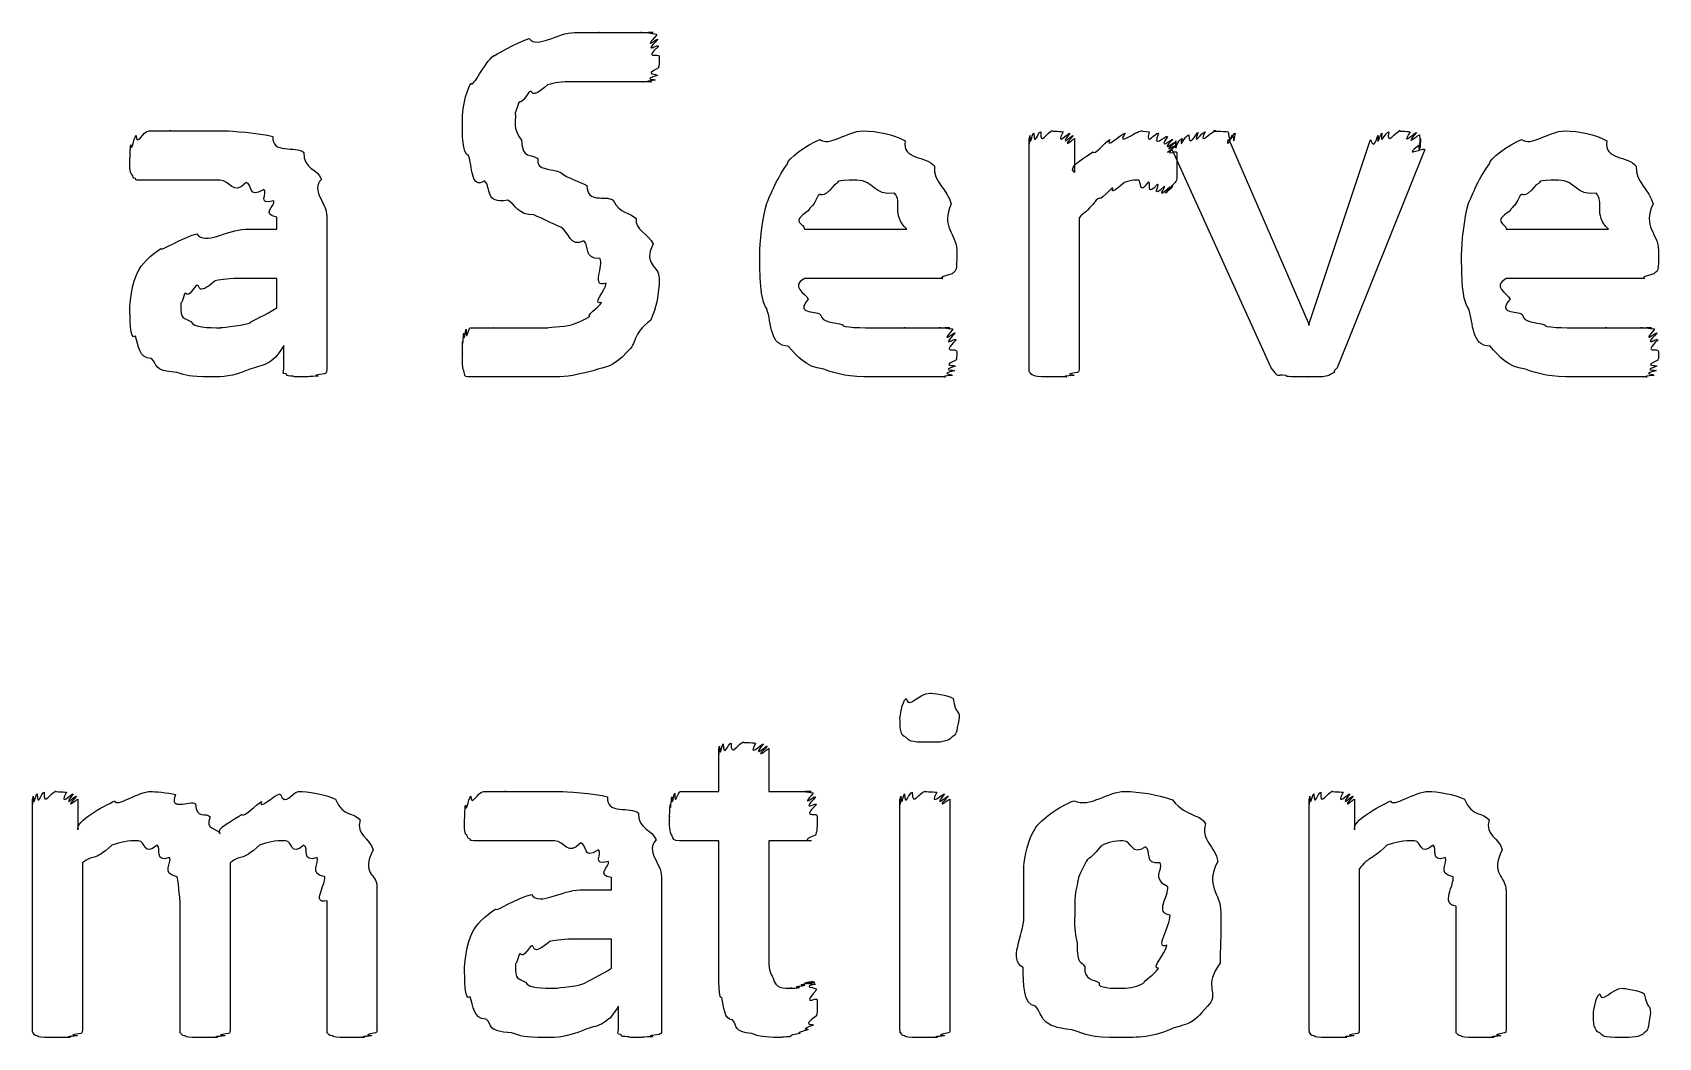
# Model space of a CAD drawing. Header units: millimetres. Extents: x 0 to 216, y 0 to 279.
# Drawn here: x 33.16 to 44.81, y 81.33 to 88.54 of the extents above; entities that cross this region are included whole.
import ezdxf

# ---------------------------------------------------------------- set-up
doc = ezdxf.new("R2010")
doc.units = ezdxf.units.MM
doc.layers.get('0').update_dxf_attribs({"linetype": 'CONTINUOUS'})

msp = doc.modelspace()

# ---------------------------------------------------------------- linework, layer by layer
at = {"color": 0}
for p, q in [((40.3006, 86.1247), (40.3006, 87.7782)), ((40.6259, 87.7782), (40.6259, 87.5358)), ((43.1052, 87.7782), (43.1052, 87.7782)), ((42.0356, 86.1356), (41.3247, 87.7013)), ((41.7326, 87.7729), (42.3002, 86.4609)), ((42.3115, 86.4609), (42.7468, 87.7729)), ((43.138, 87.7013), (42.5097, 86.1356)), ((41.359, 87.5965), (41.359, 87.5965)), ((34.9071, 87.128), (34.9071, 87.2162)), ((35.2654, 87.2215), (35.2654, 86.1247)), ((40.659, 87.2105), (40.659, 86.1247)), ((34.6811, 87.128), (34.9071, 87.128)), ((38.6898, 87.128), (39.4229, 87.128)), ((43.7212, 87.128), (44.4542, 87.128)), ((39.7813, 86.9791), (39.7813, 86.9184)), ((44.8123, 86.9791), (44.8123, 86.9184)), ((34.9071, 86.7752), (34.67, 86.7752)), ((34.9071, 86.5657), (34.9071, 86.7752)), ((37.6481, 86.7752), (37.6481, 86.7752)), ((39.6766, 86.7752), (38.6898, 86.7752)), ((44.7075, 86.7752), (43.7212, 86.7752)), ((42.3002, 86.4609), (42.3058, 86.4387)), ((42.3058, 86.4387), (42.3115, 86.4609)), ((34.9567, 86.1247), (34.9567, 86.2954)), ((39.799, 83.6263), (39.799, 83.6263)), ((38.0753, 83.0972), (38.0753, 83.4058)), ((38.4334, 83.4058), (38.4334, 83.0972)), ((33.1556, 81.3883), (33.1556, 83.0421)), ((33.4808, 83.0421), (33.4808, 82.8216)), ((37.7994, 83.0972), (38.0753, 83.0972)), ((38.4334, 83.0972), (38.7368, 83.0972)), ((39.3746, 81.3883), (39.3746, 83.0421)), ((39.733, 83.0421), (39.733, 81.3883)), ((42.3086, 81.3883), (42.3086, 83.0421)), ((42.6339, 83.0421), (42.6339, 82.8216)), ((38.0753, 82.7444), (37.7941, 82.7444)), ((38.0753, 81.8515), (38.0753, 82.7444)), ((38.7368, 82.7444), (38.4334, 82.7444)), ((38.4334, 82.7444), (38.4334, 81.9725)), ((33.5139, 82.5846), (33.5139, 81.3883)), ((34.5722, 82.5846), (34.5722, 81.3883)), ((42.6667, 82.5405), (42.6667, 81.3883)), ((35.6249, 82.4191), (35.6249, 81.3883)), ((37.3063, 82.3916), (37.3063, 82.4798)), ((37.6647, 82.4851), (37.6647, 81.3883)), ((34.2139, 81.3883), (34.2139, 82.3143)), ((35.2668, 81.3883), (35.2668, 82.3143)), ((37.0801, 82.3916), (37.3063, 82.3916)), ((43.7198, 82.3807), (43.7198, 81.3883)), ((41.311, 82.2096), (41.311, 82.2096)), ((41.6747, 82.2318), (41.6747, 82.2318)), ((43.3613, 81.3883), (43.3613, 82.2759)), ((37.3063, 82.0388), (37.0692, 82.0388)), ((37.3063, 81.8293), (37.3063, 82.0388)), ((38.7809, 81.6031), (38.7809, 81.6031)), ((37.356, 81.3883), (37.356, 81.559)), ((44.7544, 81.5097), (44.7544, 81.5097))]:
    msp.add_line(p, q, dxfattribs=at)
for points in [[(36.4628, 88.3737), (36.4603, 88.3652), (36.6201, 88.4686), (36.7164, 88.495)], [(36.7164, 88.495), (36.7728, 88.4206), (36.9231, 88.5391), (37.0417, 88.5391)], [(37.0417, 88.5391), (37.0664, 88.5391), (37.1588, 88.5391), (37.2181, 88.5391)], [(37.2181, 88.5391), (37.1849, 88.5391), (37.3309, 88.5391), (37.3835, 88.5391)], [(37.3835, 88.5391), (37.4054, 88.5391), (37.4798, 88.5391), (37.5211, 88.5391)], [(37.5211, 88.5391), (37.4897, 88.5391), (37.5931, 88.5391), (37.604, 88.5391)], [(37.604, 88.5391), (37.5158, 88.5391), (37.6273, 88.5335), (37.6315, 88.5225)], [(37.6315, 88.5225), (37.5225, 88.4026), (37.6372, 88.5031), (37.6372, 88.4894)], [(37.6372, 88.4894), (37.5267, 88.3765), (37.6424, 88.4618), (37.6424, 88.4396)], [(36.2977, 88.175), (36.3167, 88.1422), (36.3926, 88.3211), (36.4628, 88.3737)], [(37.6424, 88.4396), (37.5296, 88.3363), (37.6481, 88.3969), (37.6481, 88.368)], [(37.6481, 88.368), (37.6481, 88.277), (37.6453, 88.3102), (37.6424, 88.2855)], [(37.6424, 88.2855), (37.5267, 88.2304), (37.6396, 88.2442), (37.6372, 88.2304)], [(36.237, 87.9105), (36.237, 87.9835), (36.256, 88.0981), (36.2977, 88.175)], [(36.8487, 88.1641), (36.7111, 88.0428), (36.7524, 88.1366), (36.7164, 88.1144)], [(37.0417, 88.1863), (36.9341, 88.1863), (36.9037, 88.1779), (36.8487, 88.1641)], [(37.2512, 88.1863), (37.0858, 88.1863), (37.1189, 88.1863), (37.0417, 88.1863)], [(37.411, 88.1863), (37.3285, 88.1863), (37.3133, 88.1863), (37.2512, 88.1863)], [(37.5211, 88.1863), (37.4167, 88.1863), (37.4551, 88.1863), (37.411, 88.1863)], [(37.5931, 88.1863), (37.4784, 88.1863), (37.5543, 88.1863), (37.5211, 88.1863)], [(37.6206, 88.1973), (37.5049, 88.1863), (37.604, 88.1863), (37.5931, 88.1863)], [(37.6372, 88.2304), (37.5186, 88.2001), (37.6273, 88.204), (37.6206, 88.1973)], [(36.6391, 88.0318), (36.6077, 87.9355), (36.6173, 87.9711), (36.6173, 87.938)], [(36.7164, 88.1144), (36.6406, 87.9987), (36.6571, 88.065), (36.6391, 88.0318)], [(36.2811, 87.6572), (36.237, 87.6681), (36.237, 87.8113), (36.237, 87.9105)], [(36.6173, 87.938), (36.6077, 87.836), (36.631, 87.8141), (36.6614, 87.7672)], [(33.8598, 87.7341), (33.8653, 87.6709), (33.8791, 87.7782), (33.8983, 87.8004)], [(33.8983, 87.8004), (33.9011, 87.715), (33.948, 87.8336), (33.9921, 87.8336)], [(33.9921, 87.8336), (33.9893, 87.8336), (34.0872, 87.8336), (34.1464, 87.8336)], [(34.1464, 87.8336), (34.1078, 87.8336), (34.2677, 87.8336), (34.3338, 87.8336)], [(34.3338, 87.8336), (34.3614, 87.8336), (34.473, 87.8336), (34.5433, 87.8336)], [(34.5433, 87.8336), (34.5626, 87.8336), (34.7872, 87.8198), (34.8795, 87.7947)], [(34.8795, 87.7947), (34.8644, 87.6639), (35.0449, 87.7302), (35.1, 87.679)], [(38.7999, 87.7729), (38.8662, 87.715), (38.9943, 87.8336), (39.1086, 87.8336)], [(39.1086, 87.8336), (39.2148, 87.8336), (39.3266, 87.8085), (39.412, 87.7616)], [(40.3006, 87.7782), (40.3006, 87.6861), (40.302, 87.7919), (40.3063, 87.8004)], [(40.3063, 87.8004), (40.3077, 87.7013), (40.3186, 87.8127), (40.3338, 87.817)], [(40.3338, 87.817), (40.3366, 87.7122), (40.3641, 87.8279), (40.3835, 87.8279)], [(40.3835, 87.8279), (40.3779, 87.715), (40.4329, 87.8336), (40.4661, 87.8336)], [(40.4661, 87.8336), (40.44, 87.8336), (40.5211, 87.8307), (40.5433, 87.8279)], [(40.5433, 87.8279), (40.4841, 87.7122), (40.5818, 87.8237), (40.5927, 87.817)], [(40.5927, 87.817), (40.5059, 87.7013), (40.6107, 87.8071), (40.615, 87.8004)], [(40.615, 87.8004), (40.5172, 87.6861), (40.6259, 87.7852), (40.6259, 87.7782)], [(40.8795, 87.7729), (40.8411, 87.697), (40.9526, 87.8085), (40.9896, 87.817)], [(40.9896, 87.817), (40.918, 87.715), (41.0683, 87.8336), (41.1057, 87.8336)], [(41.1057, 87.8336), (41.0863, 87.8336), (41.1385, 87.8307), (41.1607, 87.8279)], [(41.1607, 87.8279), (41.1304, 87.7122), (41.2048, 87.8237), (41.2267, 87.817)], [(41.2267, 87.817), (41.1787, 87.697), (41.2736, 87.8018), (41.293, 87.7947)], [(41.293, 87.7947), (41.2157, 87.6819), (41.3233, 87.7796), (41.3314, 87.7729)], [(41.3523, 87.7616), (41.3466, 87.6748), (41.366, 87.7743), (41.3964, 87.7782)], [(41.3964, 87.7782), (41.3755, 87.69), (41.4129, 87.7976), (41.4457, 87.8057)], [(41.4457, 87.8057), (41.4419, 87.7037), (41.5011, 87.8184), (41.5121, 87.8223)], [(41.5121, 87.8223), (41.468, 87.7122), (41.5424, 87.8279), (41.5618, 87.8279)], [(41.5618, 87.8279), (41.5078, 87.715), (41.6084, 87.8336), (41.6387, 87.8336)], [(41.6387, 87.8336), (41.5742, 87.8336), (41.705, 87.8307), (41.7269, 87.8279)], [(41.7544, 87.8004), (41.7103, 87.6861), (41.7241, 87.7838), (41.7326, 87.7729)], [(41.7269, 87.8279), (41.7354, 87.7122), (41.7657, 87.8237), (41.7766, 87.817)], [(41.7766, 87.817), (41.7572, 87.7013), (41.7795, 87.8071), (41.7544, 87.8004)], [(42.7468, 87.7729), (42.7757, 87.6861), (42.7937, 87.7919), (42.8018, 87.8004)], [(42.8018, 87.8004), (42.7909, 87.7013), (42.8184, 87.8127), (42.8293, 87.817)], [(42.8293, 87.817), (42.8128, 87.7122), (42.8569, 87.8279), (42.8791, 87.8279)], [(42.8791, 87.8279), (42.8569, 87.715), (42.9288, 87.8336), (42.9616, 87.8336)], [(42.9616, 87.8336), (42.9189, 87.8336), (43.0142, 87.8307), (43.0332, 87.8279)], [(43.0332, 87.8279), (42.9563, 87.7122), (43.0664, 87.8251), (43.0773, 87.8223)], [(43.0773, 87.8223), (42.9782, 87.7037), (43.0953, 87.8127), (43.0996, 87.8057)], [(43.0996, 87.8057), (43.1024, 87.69), (43.1052, 87.7895), (43.1052, 87.7782)], [(43.1052, 87.7782), (43.1024, 87.6748), (43.1052, 87.7686), (43.1052, 87.7616)], [(43.8312, 87.7729), (43.8975, 87.715), (44.0256, 87.8336), (44.1399, 87.8336)], [(44.1399, 87.8336), (44.2461, 87.8336), (44.3576, 87.8085), (44.4429, 87.7616)], [(33.8542, 87.6349), (33.8542, 87.6268), (33.8557, 87.7122), (33.8598, 87.7341)], [(35.1, 87.679), (35.0959, 87.5605), (35.2006, 87.5633), (35.2268, 87.4861)], [(36.6614, 87.7672), (36.667, 87.624), (36.7288, 87.6748), (36.7771, 87.6349)], [(38.5685, 87.5965), (38.5643, 87.6349), (38.7078, 87.7316), (38.7999, 87.7729)], [(39.412, 87.7616), (39.3845, 87.624), (39.5661, 87.6572), (39.6215, 87.5799)], [(40.6259, 87.5358), (40.5652, 87.5799), (40.7169, 87.6473), (40.7582, 87.6847)], [(40.7582, 87.6847), (40.7666, 87.6529), (40.8421, 87.7507), (40.8795, 87.7729)], [(41.3314, 87.7729), (41.2295, 87.6681), (41.3438, 87.7577), (41.348, 87.7507)], [(41.3247, 87.7013), (41.2365, 87.642), (41.3604, 87.7288), (41.3576, 87.7397)], [(41.348, 87.7507), (41.238, 87.6572), (41.3537, 87.7397), (41.3537, 87.7288)], [(41.3537, 87.7288), (41.2404, 87.6349), (41.359, 87.7013), (41.359, 87.679)], [(41.3576, 87.7397), (41.3466, 87.6639), (41.3523, 87.7577), (41.3523, 87.7616)], [(41.359, 87.679), (41.359, 87.5937), (41.359, 87.6321), (41.359, 87.5965)], [(43.0939, 87.7288), (42.9782, 87.6378), (43.1077, 87.7122), (43.138, 87.7013)], [(43.0996, 87.7454), (43.0996, 87.6529), (43.0967, 87.7355), (43.0939, 87.7288)], [(43.1052, 87.7616), (43.1024, 87.6639), (43.1024, 87.7521), (43.0996, 87.7454)], [(43.5998, 87.5965), (43.5956, 87.6349), (43.7388, 87.7316), (43.8312, 87.7729)], [(44.4429, 87.7616), (44.4154, 87.624), (44.5975, 87.6572), (44.6525, 87.5799)], [(33.8542, 87.569), (33.8542, 87.5605), (33.8542, 87.6131), (33.8542, 87.6349)], [(33.8708, 87.5192), (33.857, 87.5206), (33.857, 87.5496), (33.8542, 87.569)], [(36.3968, 87.4751), (36.2948, 87.4102), (36.31, 87.5866), (36.2811, 87.6572)], [(36.7771, 87.6349), (36.7619, 87.5467), (36.879, 87.5647), (36.9425, 87.5358)], [(38.4196, 87.3153), (38.439, 87.3622), (38.505, 87.5192), (38.5685, 87.5965)], [(39.6215, 87.5799), (39.6117, 87.4695), (39.7164, 87.4116), (39.7425, 87.3097)], [(41.359, 87.5965), (41.359, 87.5249), (41.359, 87.5358), (41.359, 87.5136)], [(43.4509, 87.3153), (43.4703, 87.3622), (43.5363, 87.5192), (43.5998, 87.5965)], [(44.6525, 87.5799), (44.643, 87.4695), (44.7477, 87.4116), (44.7738, 87.3097)], [(33.8928, 87.4917), (33.8722, 87.4945), (33.8777, 87.5083), (33.8708, 87.5192)], [(33.9204, 87.4808), (33.8873, 87.4808), (33.8998, 87.4832), (33.8928, 87.4917)], [(33.9921, 87.4808), (33.9121, 87.4808), (33.9342, 87.4808), (33.9204, 87.4808)], [(34.1133, 87.4808), (33.9783, 87.4808), (34.0251, 87.4808), (33.9921, 87.4808)], [(34.2787, 87.4808), (34.1919, 87.4808), (34.1602, 87.4808), (34.1133, 87.4808)], [(34.4992, 87.4808), (34.3201, 87.4808), (34.3449, 87.4808), (34.2787, 87.4808)], [(34.6866, 87.4642), (34.5929, 87.3622), (34.5722, 87.4808), (34.4992, 87.4808)], [(34.8134, 87.4145), (34.6949, 87.34), (34.7376, 87.4529), (34.6866, 87.4642)], [(35.2268, 87.4861), (35.1469, 87.4063), (35.2654, 87.3206), (35.2654, 87.2215)], [(36.5622, 87.3372), (36.394, 87.3069), (36.4476, 87.4229), (36.3968, 87.4751)], [(36.9425, 87.5358), (37.0046, 87.4875), (37.0664, 87.4751), (37.1299, 87.442)], [(37.1299, 87.442), (37.1327, 87.3069), (37.2579, 87.3774), (37.3172, 87.3372)], [(38.9047, 87.4476), (38.7999, 87.322), (38.8221, 87.4035), (38.789, 87.3704)], [(39.0645, 87.4808), (38.8909, 87.4808), (38.9516, 87.4695), (38.9047, 87.4476)], [(39.3347, 87.3869), (39.1887, 87.3622), (39.1859, 87.4808), (39.0645, 87.4808)], [(40.9843, 87.4642), (40.8436, 87.3442), (40.9236, 87.442), (40.8905, 87.4201)], [(41.0834, 87.4808), (41.0242, 87.4808), (41.0175, 87.4751), (40.9843, 87.4642)], [(41.1551, 87.4695), (41.0834, 87.3622), (41.1081, 87.4808), (41.0834, 87.4808)], [(41.2214, 87.4529), (41.1304, 87.351), (41.1798, 87.4656), (41.1551, 87.4695)], [(41.2708, 87.4367), (41.1674, 87.34), (41.239, 87.449), (41.2214, 87.4529)], [(41.3096, 87.431), (41.1963, 87.3291), (41.2845, 87.4324), (41.2708, 87.4367)], [(41.3314, 87.4367), (41.2186, 87.3291), (41.3205, 87.431), (41.3096, 87.431)], [(41.348, 87.4642), (41.2295, 87.34), (41.3385, 87.4434), (41.3314, 87.4367)], [(41.359, 87.5136), (41.359, 87.4808), (41.3551, 87.4751), (41.348, 87.4642)], [(43.936, 87.4476), (43.8312, 87.322), (43.8535, 87.4035), (43.8203, 87.3704)], [(44.0958, 87.4808), (43.9222, 87.4808), (43.9829, 87.4695), (43.936, 87.4476)], [(44.366, 87.3869), (44.22, 87.3622), (44.2172, 87.4808), (44.0958, 87.4808)], [(34.885, 87.3319), (34.761, 87.2959), (34.8464, 87.3926), (34.8134, 87.4145)], [(34.9071, 87.2162), (34.7913, 87.23), (34.8988, 87.2987), (34.885, 87.3319)], [(36.7496, 87.2324), (36.6339, 87.23), (36.624, 87.3002), (36.5622, 87.3372)], [(37.3172, 87.3372), (37.3726, 87.23), (37.4343, 87.2561), (37.4826, 87.2049)], [(38.3702, 86.946), (38.3702, 87.0246), (38.3868, 87.2049), (38.4196, 87.3153)], [(38.789, 87.3704), (38.7368, 87.2603), (38.7354, 87.3044), (38.7174, 87.2603)], [(39.4229, 87.128), (39.31, 87.2381), (39.3968, 87.3234), (39.3347, 87.3869)], [(39.7425, 87.3097), (39.6628, 87.1456), (39.7813, 87.0962), (39.7813, 86.9791)], [(40.7804, 87.3372), (40.7003, 87.2338), (40.7031, 87.2613), (40.659, 87.2105)], [(40.8905, 87.4201), (40.7776, 87.3044), (40.8203, 87.3732), (40.7804, 87.3372)], [(43.4012, 86.946), (43.4012, 87.0246), (43.4178, 87.2049), (43.4509, 87.3153)], [(43.8203, 87.3704), (43.7677, 87.2603), (43.7667, 87.3044), (43.7487, 87.2603)], [(44.4542, 87.128), (44.341, 87.2381), (44.4281, 87.3234), (44.366, 87.3869)], [(44.7738, 87.3097), (44.6938, 87.1456), (44.8123, 87.0962), (44.8123, 86.9791)], [(36.9425, 87.1442), (36.879, 87.1679), (36.8155, 87.2024), (36.7496, 87.2324)], [(37.4826, 87.2049), (37.4717, 87.128), (37.5737, 87.092), (37.604, 87.0232)], [(38.7174, 87.2603), (38.5822, 87.1746), (38.6898, 87.1746), (38.6898, 87.128)], [(43.7487, 87.2603), (43.6136, 87.1746), (43.7212, 87.1746), (43.7212, 87.128)], [(34.0747, 86.9901), (34.0706, 86.9654), (34.2305, 87.0726), (34.3338, 87.0948)], [(34.3338, 87.0948), (34.3945, 87.0095), (34.5515, 87.128), (34.6811, 87.128)], [(37.108, 87.0451), (37.0046, 86.9915), (37.0046, 87.1142), (36.9425, 87.1442)], [(33.9094, 86.8193), (33.9314, 86.8743), (34.0045, 86.946), (34.0747, 86.9901)], [(37.2237, 86.9184), (37.0995, 86.9184), (37.1546, 87.0081), (37.108, 87.0451)], [(37.604, 87.0232), (37.5296, 86.8701), (37.6481, 86.8701), (37.6481, 86.7752)], [(37.2678, 86.7421), (37.1588, 86.7047), (37.2526, 86.8701), (37.2237, 86.9184)], [(38.4196, 86.56), (38.3702, 86.6235), (38.3702, 86.7985), (38.3702, 86.946)], [(39.7813, 86.9184), (39.7813, 86.8193), (39.7701, 86.8303), (39.7482, 86.808)], [(43.4509, 86.56), (43.4012, 86.6235), (43.4012, 86.7985), (43.4012, 86.946)], [(44.8123, 86.9184), (44.8123, 86.8193), (44.8014, 86.8303), (44.7795, 86.808)], [(33.8542, 86.5766), (33.8542, 86.6165), (33.8722, 86.7488), (33.9094, 86.8193)], [(34.4661, 86.7586), (34.3242, 86.6387), (34.3642, 86.7392), (34.3283, 86.7255)], [(34.67, 86.7752), (34.5557, 86.7752), (34.524, 86.7696), (34.4661, 86.7586)], [(37.2346, 86.6041), (37.1588, 86.5837), (37.2678, 86.6895), (37.2678, 86.7421)], [(37.6481, 86.7752), (37.6481, 86.6648), (37.6273, 86.5657), (37.5874, 86.4775)], [(38.6898, 86.7752), (38.5822, 86.7198), (38.698, 86.6704), (38.7174, 86.6263)], [(39.7482, 86.808), (39.6187, 86.7752), (39.7013, 86.7752), (39.6766, 86.7752)], [(43.7212, 86.7752), (43.6136, 86.7198), (43.7293, 86.6704), (43.7487, 86.6263)], [(44.7795, 86.808), (44.6497, 86.7752), (44.7326, 86.7752), (44.7075, 86.7752)], [(34.2456, 86.6648), (34.2139, 86.5614), (34.2181, 86.6165), (34.2181, 86.5875)], [(34.3283, 86.7255), (34.2511, 86.6098), (34.2635, 86.6895), (34.2456, 86.6648)], [(38.7174, 86.6263), (38.6196, 86.5173), (38.7643, 86.5491), (38.8056, 86.5159)], [(43.7487, 86.6263), (43.6506, 86.5173), (43.7956, 86.5491), (43.8369, 86.5159)], [(33.8928, 86.3618), (33.8542, 86.3258), (33.8542, 86.4955), (33.8542, 86.5766)], [(34.2181, 86.5875), (34.2139, 86.4803), (34.2415, 86.4955), (34.2897, 86.4665)], [(34.7086, 86.4553), (34.7211, 86.469), (34.8368, 86.5173), (34.9071, 86.5657)], [(37.0198, 86.4443), (37.0445, 86.4514), (37.1147, 86.4789), (37.1521, 86.505)], [(37.1521, 86.505), (37.1189, 86.5064), (37.2152, 86.5671), (37.2346, 86.6041)], [(38.5741, 86.2902), (38.439, 86.2902), (38.4556, 86.4528), (38.4196, 86.56)], [(38.8056, 86.5159), (38.8179, 86.4553), (38.8994, 86.4623), (38.9654, 86.4443)], [(43.6051, 86.2902), (43.4703, 86.2902), (43.4869, 86.4528), (43.4509, 86.56)], [(43.8369, 86.5159), (43.8492, 86.4553), (43.9304, 86.4623), (43.9967, 86.4443)], [(34.2897, 86.4665), (34.3131, 86.4224), (34.4124, 86.4224), (34.5047, 86.4224)], [(34.5047, 86.4224), (34.4785, 86.4224), (34.6452, 86.4334), (34.7086, 86.4553)], [(36.237, 86.323), (36.2398, 86.2637), (36.2437, 86.3685), (36.2479, 86.3836)], [(36.2479, 86.3836), (36.2507, 86.2926), (36.2603, 86.4073), (36.2645, 86.4112)], [(36.2645, 86.4112), (36.2617, 86.3039), (36.2811, 86.4224), (36.292, 86.4224)], [(36.292, 86.4224), (36.2878, 86.4224), (36.3266, 86.4224), (36.3527, 86.4224)], [(36.3527, 86.4224), (36.3432, 86.4224), (36.4187, 86.4224), (36.4628, 86.4224)], [(36.4628, 86.4224), (36.4352, 86.4224), (36.5647, 86.4224), (36.6282, 86.4224)], [(36.6282, 86.4224), (36.678, 86.4224), (36.7633, 86.4224), (36.8487, 86.4224)], [(36.8487, 86.4224), (36.824, 86.4224), (36.9672, 86.4291), (37.0198, 86.4443)], [(37.5874, 86.4775), (37.4495, 86.3699), (37.4908, 86.3134), (37.422, 86.2513)], [(38.9654, 86.4443), (38.9502, 86.4224), (39.1114, 86.4224), (39.2081, 86.4224)], [(39.2081, 86.4224), (39.2409, 86.4224), (39.3527, 86.4224), (39.412, 86.4224)], [(39.412, 86.4224), (39.358, 86.4224), (39.5192, 86.4224), (39.5609, 86.4224)], [(39.5609, 86.4224), (39.5609, 86.4224), (39.6392, 86.4224), (39.6656, 86.4224)], [(39.6656, 86.4224), (39.6159, 86.4224), (39.7164, 86.4224), (39.7316, 86.4224)], [(39.7316, 86.4224), (39.6406, 86.4224), (39.7496, 86.4182), (39.7538, 86.4112)], [(39.7538, 86.4112), (39.6515, 86.2926), (39.7662, 86.3974), (39.7701, 86.3836)], [(39.7701, 86.3836), (39.66, 86.2679), (39.7757, 86.3561), (39.7757, 86.3342)], [(43.9967, 86.4443), (43.9815, 86.4224), (44.1427, 86.4224), (44.239, 86.4224)], [(44.239, 86.4224), (44.2722, 86.4224), (44.384, 86.4224), (44.4429, 86.4224)], [(44.4429, 86.4224), (44.3893, 86.4224), (44.5505, 86.4224), (44.5918, 86.4224)], [(44.5918, 86.4224), (44.5918, 86.4224), (44.6705, 86.4224), (44.6966, 86.4224)], [(44.6966, 86.4224), (44.6472, 86.4224), (44.7477, 86.4224), (44.7629, 86.4224)], [(44.7629, 86.4224), (44.6719, 86.4224), (44.7809, 86.4182), (44.7848, 86.4112)], [(44.7848, 86.4112), (44.6828, 86.2926), (44.7971, 86.3974), (44.8014, 86.3836)], [(44.8014, 86.3836), (44.6913, 86.2679), (44.807, 86.3561), (44.807, 86.3342)], [(34.0086, 86.202), (33.9094, 86.202), (33.9218, 86.2983), (33.8928, 86.3618)], [(34.9567, 86.2954), (34.8685, 86.1427), (34.8023, 86.1603), (34.7141, 86.1247)], [(36.237, 86.2348), (36.237, 86.2157), (36.237, 86.3011), (36.237, 86.323)], [(38.8278, 86.1247), (38.6927, 86.1427), (38.6429, 86.2157), (38.5741, 86.2902)], [(39.7757, 86.3342), (39.6628, 86.2238), (39.7813, 86.2845), (39.7813, 86.2513)], [(43.8587, 86.1247), (43.7236, 86.1427), (43.6742, 86.2157), (43.6051, 86.2902)], [(44.807, 86.3342), (44.6938, 86.2238), (44.8123, 86.2845), (44.8123, 86.2513)], [(34.1905, 86.1025), (34.0086, 86.1138), (34.0596, 86.1579), (34.0086, 86.202)], [(36.2479, 86.1138), (36.237, 86.1275), (36.237, 86.1826), (36.237, 86.2348)], [(37.422, 86.2513), (37.3091, 86.1314), (37.2692, 86.1466), (37.174, 86.1138)], [(39.7701, 86.1466), (39.6558, 86.1095), (39.7676, 86.1247), (39.7648, 86.1138)], [(39.7757, 86.1907), (39.66, 86.1356), (39.7729, 86.1603), (39.7701, 86.1466)], [(39.7813, 86.2513), (39.7813, 86.1688), (39.7785, 86.2087), (39.7757, 86.1907)], [(44.8014, 86.1466), (44.6871, 86.1095), (44.7985, 86.1247), (44.7957, 86.1138)], [(44.807, 86.1907), (44.6913, 86.1356), (44.8042, 86.1603), (44.8014, 86.1466)], [(44.8123, 86.2513), (44.8123, 86.1688), (44.8098, 86.2087), (44.807, 86.1907)], [(34.4331, 86.0697), (34.269, 86.0697), (34.2635, 86.0806), (34.1905, 86.1025)], [(34.7141, 86.1247), (34.5736, 86.0697), (34.5323, 86.0697), (34.4331, 86.0697)], [(34.9732, 86.0915), (34.9415, 86.0915), (34.9567, 86.1095), (34.9567, 86.1247)], [(35.0228, 86.075), (34.9636, 86.0764), (34.9843, 86.0834), (34.9732, 86.0915)], [(35.111, 86.0697), (35.0077, 86.0697), (35.0449, 86.0707), (35.0228, 86.075)], [(35.1992, 86.075), (35.0848, 86.0697), (35.151, 86.0697), (35.111, 86.0697)], [(35.2488, 86.0915), (35.1248, 86.0764), (35.2213, 86.0778), (35.1992, 86.075)], [(35.2654, 86.1247), (35.2654, 86.0915), (35.2599, 86.0986), (35.2488, 86.0915)], [(36.2754, 86.0697), (36.2507, 86.0697), (36.255, 86.0834), (36.2479, 86.1138)], [(36.347, 86.0697), (36.2768, 86.0697), (36.2892, 86.0697), (36.2754, 86.0697)], [(36.4793, 86.0697), (36.347, 86.0697), (36.383, 86.0697), (36.347, 86.0697)], [(36.6557, 86.0697), (36.5675, 86.0697), (36.5305, 86.0697), (36.4793, 86.0697)], [(36.8653, 86.0697), (36.6998, 86.0697), (36.7221, 86.0697), (36.6557, 86.0697)], [(37.174, 86.1138), (37.0004, 86.0697), (36.9757, 86.0697), (36.8653, 86.0697)], [(39.1749, 86.0697), (39.0095, 86.0697), (38.9269, 86.0873), (38.8278, 86.1247)], [(39.3898, 86.0697), (39.219, 86.0697), (39.2522, 86.0697), (39.1749, 86.0697)], [(39.5661, 86.0697), (39.4684, 86.0697), (39.4561, 86.0697), (39.3898, 86.0697)], [(39.6931, 86.0697), (39.5718, 86.0697), (39.6173, 86.0697), (39.5661, 86.0697)], [(39.7482, 86.0806), (39.6378, 86.0697), (39.726, 86.0697), (39.6931, 86.0697)], [(39.7648, 86.1138), (39.649, 86.0873), (39.7549, 86.0915), (39.7482, 86.0806)], [(40.3063, 86.1025), (40.3006, 86.0986), (40.3006, 86.1162), (40.3006, 86.1247)], [(40.3338, 86.0806), (40.3119, 86.0834), (40.313, 86.0944), (40.3063, 86.1025)], [(40.3888, 86.0697), (40.3366, 86.0721), (40.3475, 86.0764), (40.3338, 86.0806)], [(40.477, 86.0697), (40.3849, 86.0697), (40.4139, 86.0697), (40.3888, 86.0697)], [(40.5652, 86.0697), (40.4551, 86.0697), (40.513, 86.0697), (40.477, 86.0697)], [(40.6206, 86.0806), (40.5021, 86.0721), (40.5903, 86.0721), (40.5652, 86.0697)], [(40.6481, 86.1025), (40.5282, 86.0834), (40.6344, 86.0873), (40.6206, 86.0806)], [(40.659, 86.1247), (40.6562, 86.0986), (40.6548, 86.1095), (40.6481, 86.1025)], [(42.1019, 86.0806), (42.0744, 86.0721), (42.0716, 86.0944), (42.0356, 86.1356)], [(42.1404, 86.0806), (42.092, 86.0834), (42.1128, 86.0873), (42.1019, 86.0806)], [(42.201, 86.0697), (42.121, 86.0721), (42.1541, 86.0764), (42.1404, 86.0806)], [(42.2949, 86.0697), (42.1735, 86.0697), (42.2257, 86.0697), (42.201, 86.0697)], [(42.3884, 86.0697), (42.2465, 86.0697), (42.3305, 86.0697), (42.2949, 86.0697)], [(42.449, 86.0806), (42.4159, 86.0721), (42.4134, 86.0721), (42.3884, 86.0697)], [(42.4879, 86.1025), (42.449, 86.0834), (42.467, 86.0873), (42.449, 86.0806)], [(42.5097, 86.1356), (42.467, 86.0986), (42.4988, 86.1095), (42.4879, 86.1025)], [(44.2062, 86.0697), (44.0408, 86.0697), (43.9579, 86.0873), (43.8587, 86.1247)], [(44.4211, 86.0697), (44.2503, 86.0697), (44.2831, 86.0697), (44.2062, 86.0697)], [(44.5975, 86.0697), (44.4997, 86.0697), (44.487, 86.0697), (44.4211, 86.0697)], [(44.7241, 86.0697), (44.6031, 86.0697), (44.6486, 86.0697), (44.5975, 86.0697)], [(44.7795, 86.0806), (44.6691, 86.0697), (44.7573, 86.0697), (44.7241, 86.0697)], [(44.7957, 86.1138), (44.68, 86.0873), (44.7862, 86.0915), (44.7795, 86.0806)], [(39.3746, 83.6263), (39.3746, 83.633), (39.3883, 83.7378), (39.4187, 83.7639)], [(39.4187, 83.7639), (39.4367, 83.6842), (39.5083, 83.8027), (39.5898, 83.8027)], [(39.5898, 83.8027), (39.5979, 83.8027), (39.7245, 83.789), (39.7549, 83.7639)], [(39.7549, 83.7639), (39.7743, 83.6373), (39.799, 83.6951), (39.799, 83.6263)], [(39.4187, 83.4831), (39.3746, 83.4969), (39.3746, 83.5561), (39.3746, 83.6263)], [(39.799, 83.6263), (39.7743, 83.5007), (39.7827, 83.5131), (39.7496, 83.4884)], [(39.5841, 83.4499), (39.4324, 83.4499), (39.4476, 83.4609), (39.4187, 83.4831)], [(39.7496, 83.4884), (39.7122, 83.4499), (39.6642, 83.4499), (39.5841, 83.4499)], [(38.0753, 83.4058), (38.0753, 83.3067), (38.0767, 83.414), (38.0806, 83.4224)], [(38.0806, 83.4224), (38.0862, 83.3205), (38.0972, 83.4348), (38.1081, 83.439)], [(38.1081, 83.439), (38.1109, 83.3286), (38.1413, 83.4443), (38.1635, 83.4443)], [(38.1635, 83.4443), (38.1593, 83.3314), (38.2185, 83.4499), (38.2517, 83.4499)], [(38.2517, 83.4499), (38.2295, 83.4499), (38.3177, 83.4471), (38.3399, 83.4443)], [(38.3399, 83.4443), (38.2764, 83.3286), (38.384, 83.4415), (38.3949, 83.439)], [(38.3949, 83.439), (38.3025, 83.3205), (38.4182, 83.4291), (38.4224, 83.4224)], [(38.4224, 83.4224), (38.3134, 83.3067), (38.4334, 83.4087), (38.4334, 83.4058)], [(33.1556, 83.0421), (33.1556, 82.9497), (33.157, 83.0559), (33.1611, 83.064)], [(33.1611, 83.064), (33.1625, 82.9649), (33.1735, 83.0763), (33.1887, 83.0806)], [(33.1887, 83.0806), (33.1914, 82.9758), (33.219, 83.0915), (33.2383, 83.0915)], [(33.2383, 83.0915), (33.2328, 82.9786), (33.2879, 83.0972), (33.321, 83.0972)], [(33.321, 83.0972), (33.2948, 83.0972), (33.3761, 83.0943), (33.3981, 83.0915)], [(33.3981, 83.0915), (33.3389, 82.9758), (33.4367, 83.0873), (33.4477, 83.0806)], [(33.4477, 83.0806), (33.3609, 82.9649), (33.4657, 83.0711), (33.4698, 83.064)], [(33.4698, 83.064), (33.372, 82.9497), (33.4808, 83.0488), (33.4808, 83.0421)], [(33.4808, 82.8216), (33.4643, 82.8904), (33.66, 82.9867), (33.7454, 83.0308)], [(33.7454, 83.0308), (33.7509, 82.9786), (33.9163, 83.0972), (34.0045, 83.0972)], [(34.0045, 83.0972), (34.0224, 83.0972), (34.1285, 83.0887), (34.1809, 83.0749)], [(34.1809, 83.0749), (34.1285, 82.9497), (34.2828, 83.0379), (34.3242, 83.009)], [(34.3242, 83.009), (34.3269, 82.8947), (34.3986, 82.9511), (34.4289, 82.9151)], [(34.6549, 82.9317), (34.677, 82.9098), (34.7541, 83.0033), (34.7982, 83.0255)], [(34.7982, 83.0255), (34.7652, 82.9564), (34.8864, 83.0696), (34.9305, 83.0806)], [(34.9305, 83.0806), (34.9705, 82.9786), (35.0187, 83.0972), (35.0628, 83.0972)], [(35.0628, 83.0972), (35.1207, 83.0972), (35.2571, 83.0778), (35.3275, 83.0421)], [(35.3275, 83.0421), (35.3826, 82.9056), (35.4598, 82.955), (35.5039, 82.8933)], [(36.2536, 82.8985), (36.2536, 82.8904), (36.255, 82.9758), (36.2589, 82.998)], [(36.2589, 82.998), (36.2645, 82.9345), (36.2783, 83.0421), (36.2977, 83.064)], [(36.2977, 83.064), (36.3001, 82.9786), (36.347, 83.0972), (36.3911, 83.0972)], [(36.3911, 83.0972), (36.3883, 83.0972), (36.4864, 83.0972), (36.5457, 83.0972)], [(36.5457, 83.0972), (36.5069, 83.0972), (36.667, 83.0972), (36.733, 83.0972)], [(36.733, 83.0972), (36.7605, 83.0972), (36.8723, 83.0972), (36.9425, 83.0972)], [(36.9425, 83.0972), (36.9616, 83.0972), (37.1863, 83.0834), (37.2787, 83.0584)], [(37.2787, 83.0584), (37.2636, 82.9275), (37.4442, 82.9938), (37.4992, 82.9426)], [(37.7225, 82.9208), (37.7225, 82.8947), (37.7239, 82.9815), (37.7278, 83.0033)], [(37.7278, 83.0033), (37.7292, 82.9388), (37.7349, 83.0432), (37.7391, 83.0584)], [(37.7391, 83.0584), (37.7402, 82.9677), (37.7529, 83.082), (37.761, 83.0862)], [(37.761, 83.0862), (37.7582, 82.9786), (37.7843, 83.0972), (37.7994, 83.0972)], [(38.7368, 83.0972), (38.6401, 83.0972), (38.7491, 83.0929), (38.7533, 83.0862)], [(38.7533, 83.0862), (38.6514, 82.9677), (38.7657, 83.0721), (38.7696, 83.0584)], [(38.7696, 83.0584), (38.6595, 82.9388), (38.7752, 83.0255), (38.7752, 83.0033)], [(38.7752, 83.0033), (38.6623, 82.8947), (38.7809, 82.9539), (38.7809, 82.9208)], [(39.3746, 83.0421), (39.3746, 82.9497), (39.376, 83.0559), (39.3802, 83.064)], [(39.3802, 83.064), (39.3859, 82.9649), (39.3968, 83.0763), (39.4077, 83.0806)], [(39.4077, 83.0806), (39.4106, 82.9758), (39.4409, 83.0915), (39.4628, 83.0915)], [(39.4628, 83.0915), (39.4589, 82.9786), (39.5182, 83.0972), (39.551, 83.0972)], [(39.551, 83.0972), (39.5291, 83.0972), (39.6173, 83.0943), (39.6392, 83.0915)], [(39.6392, 83.0915), (39.576, 82.9758), (39.6833, 83.0873), (39.6946, 83.0806)], [(39.6946, 83.0806), (39.6021, 82.9649), (39.7178, 83.0711), (39.7221, 83.064)], [(39.7221, 83.064), (39.6131, 82.9497), (39.733, 83.0488), (39.733, 83.0421)], [(40.3518, 82.8435), (40.3849, 82.8904), (40.5035, 82.9867), (40.6217, 83.0308)], [(40.6217, 83.0308), (40.7402, 82.9786), (40.8644, 83.0972), (40.9857, 83.0972)], [(40.9857, 83.0972), (41.093, 83.0972), (41.2129, 83.0763), (41.3272, 83.0365)], [(41.3272, 83.0365), (41.4433, 82.9014), (41.523, 82.9426), (41.5643, 82.8657)], [(42.3086, 83.0421), (42.3086, 82.9497), (42.31, 83.0559), (42.3139, 83.064)], [(42.3139, 83.064), (42.3153, 82.9649), (42.3263, 83.0763), (42.3414, 83.0806)], [(42.3414, 83.0806), (42.3443, 82.9758), (42.3718, 83.0915), (42.3912, 83.0915)], [(42.3912, 83.0915), (42.3855, 82.9786), (42.4409, 83.0972), (42.4737, 83.0972)], [(42.4737, 83.0972), (42.4476, 83.0972), (42.5291, 83.0943), (42.551, 83.0915)], [(42.551, 83.0915), (42.4917, 82.9758), (42.5898, 83.0873), (42.6007, 83.0806)], [(42.6007, 83.0806), (42.514, 82.9649), (42.6187, 83.0711), (42.6226, 83.064)], [(42.6226, 83.064), (42.5249, 82.9497), (42.6339, 83.0488), (42.6339, 83.0421)], [(42.6339, 82.8216), (42.6131, 82.8904), (42.8075, 82.9867), (42.8928, 83.0308)], [(42.8928, 83.0308), (42.9038, 82.9786), (43.0706, 83.0972), (43.1631, 83.0972)], [(43.1631, 83.0972), (43.2153, 83.0972), (43.3518, 83.0778), (43.422, 83.0421)], [(43.422, 83.0421), (43.477, 82.9056), (43.5543, 82.955), (43.5984, 82.8933)], [(34.4289, 82.9151), (34.3862, 82.8216), (34.4813, 82.8379), (34.5006, 82.7938)], [(34.5006, 82.7938), (34.4592, 82.8326), (34.6067, 82.8947), (34.6549, 82.9317)], [(35.5039, 82.8933), (35.4707, 82.7842), (35.5783, 82.7624), (35.5974, 82.6781)], [(36.2536, 82.8326), (36.2536, 82.8241), (36.2536, 82.8767), (36.2536, 82.8985)], [(37.4992, 82.9426), (37.495, 82.8241), (37.5998, 82.8269), (37.6259, 82.7497)], [(37.7391, 82.7828), (37.7225, 82.7994), (37.7225, 82.8573), (37.7225, 82.9208)], [(38.7809, 82.9208), (38.7809, 82.7994), (38.7766, 82.8118), (38.7696, 82.7828)], [(43.5984, 82.8933), (43.5652, 82.7842), (43.6728, 82.7624), (43.6922, 82.6781)], [(36.2701, 82.7828), (36.256, 82.7842), (36.256, 82.8132), (36.2536, 82.8326)], [(36.292, 82.7553), (36.2712, 82.7581), (36.2768, 82.7719), (36.2701, 82.7828)], [(37.7941, 82.7444), (37.7472, 82.7444), (37.7529, 82.7567), (37.7391, 82.7828)], [(38.7696, 82.7828), (38.6486, 82.7444), (38.7505, 82.7444), (38.7368, 82.7444)], [(40.2636, 82.5623), (40.2636, 82.6149), (40.2925, 82.7663), (40.3518, 82.8435)], [(41.5643, 82.8657), (41.5272, 82.7511), (41.6373, 82.7017), (41.6525, 82.5955)], [(33.7234, 82.7112), (33.5883, 82.586), (33.5911, 82.6505), (33.5139, 82.5846)], [(33.9163, 82.7444), (33.835, 82.7444), (33.7895, 82.7334), (33.7234, 82.7112)], [(34.0486, 82.7112), (33.9494, 82.6258), (33.9673, 82.7444), (33.9163, 82.7444)], [(34.1368, 82.623), (34.0224, 82.586), (34.0844, 82.6918), (34.0486, 82.7112)], [(34.7817, 82.7112), (34.6466, 82.586), (34.6494, 82.6505), (34.5722, 82.5846)], [(34.9691, 82.7444), (34.8892, 82.7444), (34.8437, 82.7334), (34.7817, 82.7112)], [(35.1014, 82.7112), (35.0036, 82.6258), (35.0201, 82.7444), (34.9691, 82.7444)], [(35.1951, 82.623), (35.0807, 82.586), (35.1414, 82.6918), (35.1014, 82.7112)], [(35.5974, 82.6781), (35.5064, 82.5017), (35.6249, 82.5101), (35.6249, 82.4191)], [(36.3195, 82.7444), (36.2864, 82.7444), (36.2991, 82.7472), (36.292, 82.7553)], [(36.3911, 82.7444), (36.3114, 82.7444), (36.3333, 82.7444), (36.3195, 82.7444)], [(36.5125, 82.7444), (36.3774, 82.7444), (36.4243, 82.7444), (36.3911, 82.7444)], [(36.678, 82.7444), (36.5912, 82.7444), (36.5594, 82.7444), (36.5125, 82.7444)], [(36.8984, 82.7444), (36.7192, 82.7444), (36.7439, 82.7444), (36.678, 82.7444)], [(37.0858, 82.7278), (36.9919, 82.6258), (36.9715, 82.7444), (36.8984, 82.7444)], [(37.2124, 82.6781), (37.0939, 82.6036), (37.1369, 82.7169), (37.0858, 82.7278)], [(37.2844, 82.5955), (37.1602, 82.5595), (37.2456, 82.6562), (37.2124, 82.6781)], [(37.6259, 82.7497), (37.5461, 82.6699), (37.6647, 82.5846), (37.6647, 82.4851)], [(40.8146, 82.7056), (40.7074, 82.5747), (40.7388, 82.6424), (40.7099, 82.5955)], [(40.9744, 82.7444), (40.9099, 82.7444), (40.8587, 82.7306), (40.8146, 82.7056)], [(41.1346, 82.7003), (41.0351, 82.6258), (41.0365, 82.7444), (40.9744, 82.7444)], [(41.239, 82.5846), (41.1233, 82.5708), (41.1787, 82.6742), (41.1346, 82.7003)], [(42.8653, 82.7112), (42.7344, 82.586), (42.7359, 82.6354), (42.6667, 82.5405)], [(43.0636, 82.7444), (42.981, 82.7444), (42.9313, 82.7334), (42.8653, 82.7112)], [(43.1959, 82.7112), (43.0982, 82.6258), (43.1147, 82.7444), (43.0636, 82.7444)], [(43.2841, 82.623), (43.1712, 82.586), (43.2319, 82.6918), (43.1959, 82.7112)], [(43.6922, 82.6781), (43.6012, 82.5017), (43.7198, 82.4978), (43.7198, 82.3807)], [(34.1919, 82.4851), (34.0706, 82.5087), (34.1616, 82.586), (34.1368, 82.623)], [(35.2502, 82.4851), (35.1289, 82.5087), (35.2199, 82.586), (35.1951, 82.623)], [(37.3063, 82.4798), (37.1905, 82.4936), (37.2981, 82.5623), (37.2844, 82.5955)], [(40.2636, 82.1986), (40.2636, 82.2773), (40.2636, 82.4523), (40.2636, 82.5623)], [(40.7099, 82.5955), (40.6495, 82.4798), (40.6576, 82.4907), (40.6439, 82.4248)], [(41.2944, 82.4135), (41.1745, 82.4713), (41.2641, 82.5362), (41.239, 82.5846)], [(41.6525, 82.5955), (41.5562, 82.4205), (41.6747, 82.3666), (41.6747, 82.2318)], [(43.3395, 82.4851), (43.2195, 82.5087), (43.3091, 82.586), (43.2841, 82.623)], [(34.2139, 82.3143), (34.2139, 82.284), (34.2057, 82.4329), (34.1919, 82.4851)], [(35.2668, 82.3143), (35.151, 82.284), (35.2612, 82.4329), (35.2502, 82.4851)], [(40.6439, 82.4248), (40.6231, 82.3503), (40.6273, 82.2935), (40.6273, 82.2205)], [(41.311, 82.2096), (41.1963, 82.2262), (41.3053, 82.3503), (41.2944, 82.4135)], [(43.3613, 82.2759), (43.2456, 82.284), (43.3532, 82.4329), (43.3395, 82.4851)], [(36.474, 82.2537), (36.4698, 82.229), (36.6296, 82.3366), (36.733, 82.3584)], [(36.733, 82.3584), (36.7937, 82.2731), (36.9506, 82.3916), (37.0801, 82.3916)], [(36.3086, 82.0829), (36.3305, 82.138), (36.4035, 82.2096), (36.474, 82.2537)], [(40.2579, 81.8349), (40.1451, 81.8914), (40.2636, 82.0621), (40.2636, 82.1986)], [(40.6273, 82.2205), (40.6231, 82.0857), (40.6329, 82.0773), (40.6439, 82.0113)], [(41.2888, 81.9947), (41.1963, 81.9573), (41.311, 82.1323), (41.311, 82.2096)], [(41.6747, 82.2318), (41.6747, 82.0346), (41.6719, 81.9781), (41.6691, 81.8677)], [(36.2536, 81.8402), (36.2536, 81.8804), (36.2712, 82.0127), (36.3086, 82.0829)], [(36.7273, 81.9891), (36.6504, 81.8734), (36.6628, 81.9535), (36.6448, 81.9284)], [(36.8653, 82.0222), (36.7235, 81.9023), (36.7633, 82.0028), (36.7273, 81.9891)], [(37.0692, 82.0388), (36.9549, 82.0388), (36.9231, 82.0332), (36.8653, 82.0222)], [(38.4334, 81.9725), (38.4309, 81.7809), (38.4447, 81.8046), (38.4665, 81.7577)], [(40.6439, 82.0113), (40.6453, 81.8402), (40.6728, 81.8914), (40.6989, 81.8402)], [(41.2281, 81.8293), (41.1702, 81.8293), (41.2778, 81.9312), (41.2888, 81.9947)], [(36.292, 81.6254), (36.2536, 81.5894), (36.2536, 81.7591), (36.2536, 81.8402)], [(36.6448, 81.9284), (36.613, 81.825), (36.6173, 81.8804), (36.6173, 81.8515)], [(36.6173, 81.8515), (36.613, 81.7439), (36.6406, 81.7591), (36.6889, 81.7301)], [(38.0972, 81.6197), (38.0753, 81.5894), (38.0753, 81.7633), (38.0753, 81.8515)], [(40.3461, 81.559), (40.2594, 81.5605), (40.2579, 81.7273), (40.2579, 81.8349)], [(40.6989, 81.8402), (40.6961, 81.7411), (40.7596, 81.7534), (40.8037, 81.7245)], [(41.6691, 81.8677), (41.5533, 81.6998), (41.6472, 81.6666), (41.6031, 81.5869)], [(36.6889, 81.7301), (36.7122, 81.686), (36.8117, 81.686), (36.9037, 81.686)], [(36.9037, 81.686), (36.8776, 81.686), (37.0445, 81.697), (37.108, 81.7192)], [(37.108, 81.7192), (37.1203, 81.733), (37.236, 81.7809), (37.3063, 81.8293)], [(38.4665, 81.7577), (38.4789, 81.686), (38.5353, 81.686), (38.5988, 81.686)], [(38.6927, 81.7079), (38.6182, 81.7079), (38.7174, 81.7203), (38.7255, 81.7245)], [(38.7255, 81.7245), (38.6373, 81.7192), (38.7449, 81.7354), (38.7533, 81.7354)], [(38.7533, 81.7354), (38.6486, 81.7192), (38.76, 81.733), (38.7643, 81.7301)], [(38.7643, 81.7301), (38.6553, 81.715), (38.7696, 81.7245), (38.7696, 81.7136)], [(38.7696, 81.7136), (38.6595, 81.697), (38.7752, 81.6928), (38.7752, 81.6751)], [(40.8037, 81.7245), (40.7843, 81.686), (40.9028, 81.686), (40.9691, 81.686)], [(40.9691, 81.686), (41.027, 81.686), (41.0792, 81.6984), (41.1233, 81.7245)], [(41.1233, 81.7245), (41.1152, 81.7369), (41.202, 81.7852), (41.2281, 81.8293)], [(36.4077, 81.4656), (36.3086, 81.4656), (36.3209, 81.5619), (36.292, 81.6254)], [(38.1744, 81.4599), (38.1081, 81.4613), (38.1152, 81.5566), (38.0972, 81.6197)], [(38.5988, 81.686), (38.5632, 81.686), (38.6387, 81.6875), (38.6539, 81.6913)], [(38.6539, 81.6913), (38.5932, 81.697), (38.6814, 81.704), (38.6927, 81.7079)], [(38.7752, 81.6751), (38.6623, 81.5428), (38.7809, 81.6321), (38.7809, 81.6031)], [(38.7809, 81.6031), (38.7809, 81.4656), (38.778, 81.5164), (38.7752, 81.4874)], [(44.3466, 81.5097), (44.3466, 81.5206), (44.3604, 81.6254), (44.3907, 81.6472)], [(44.3907, 81.6472), (44.4045, 81.5675), (44.4747, 81.686), (44.5562, 81.686)], [(44.5562, 81.686), (44.559, 81.686), (44.68, 81.6723), (44.7103, 81.6472)], [(44.7103, 81.6472), (44.7354, 81.5206), (44.7544, 81.5785), (44.7544, 81.5097)], [(37.356, 81.559), (37.2678, 81.4063), (37.2015, 81.4243), (37.1133, 81.3883)], [(38.7752, 81.4874), (38.6553, 81.4063), (38.7643, 81.4352), (38.7533, 81.4215)], [(40.6054, 81.3883), (40.3765, 81.4105), (40.404, 81.4846), (40.3461, 81.559)], [(41.6031, 81.5869), (41.4651, 81.4215), (41.468, 81.4433), (41.3329, 81.3992)], [(44.3907, 81.3664), (44.3466, 81.3802), (44.3466, 81.4395), (44.3466, 81.5097)], [(44.7544, 81.5097), (44.7354, 81.3802), (44.7393, 81.3911), (44.7103, 81.3664)], [(33.1611, 81.3664), (33.1556, 81.3622), (33.1556, 81.3802), (33.1556, 81.3883)], [(33.1887, 81.3442), (33.1666, 81.347), (33.168, 81.358), (33.1611, 81.3664)], [(33.5139, 81.3883), (33.5111, 81.358), (33.5098, 81.3675), (33.5029, 81.3608)], [(34.2194, 81.3608), (34.2139, 81.358), (34.2139, 81.3774), (34.2139, 81.3883)], [(34.5722, 81.3883), (34.5695, 81.358), (34.5681, 81.3675), (34.5612, 81.3608)], [(35.2723, 81.3608), (35.2681, 81.358), (35.2668, 81.3774), (35.2668, 81.3883)], [(35.614, 81.3664), (35.4954, 81.347), (35.6002, 81.3513), (35.5865, 81.3442)], [(35.6249, 81.3883), (35.6249, 81.3622), (35.621, 81.3731), (35.614, 81.3664)], [(36.5898, 81.3664), (36.4077, 81.3774), (36.4589, 81.4215), (36.4077, 81.4656)], [(36.8321, 81.3333), (36.6681, 81.3333), (36.6628, 81.3442), (36.5898, 81.3664)], [(37.1133, 81.3883), (36.9729, 81.3333), (36.9316, 81.3333), (36.8321, 81.3333)], [(37.3726, 81.3551), (37.3408, 81.3551), (37.356, 81.3731), (37.356, 81.3883)], [(37.6647, 81.3883), (37.6647, 81.3551), (37.659, 81.3622), (37.6481, 81.3551)], [(38.3124, 81.3608), (38.1773, 81.3731), (38.2104, 81.4158), (38.1744, 81.4599)], [(38.7145, 81.3883), (38.6002, 81.358), (38.6761, 81.3675), (38.6539, 81.3608)], [(38.7533, 81.4215), (38.6373, 81.3802), (38.7325, 81.3992), (38.7145, 81.3883)], [(39.3802, 81.3664), (39.3746, 81.3622), (39.3746, 81.3802), (39.3746, 81.3883)], [(39.4077, 81.3442), (39.3859, 81.347), (39.3869, 81.358), (39.3802, 81.3664)], [(39.7221, 81.3664), (39.6021, 81.347), (39.7083, 81.3513), (39.6946, 81.3442)], [(39.733, 81.3883), (39.7302, 81.3622), (39.7288, 81.3731), (39.7221, 81.3664)], [(40.9526, 81.3333), (40.7264, 81.3333), (40.7225, 81.3513), (40.6054, 81.3883)], [(41.3329, 81.3992), (41.1963, 81.3333), (41.0739, 81.3333), (40.9526, 81.3333)], [(42.3139, 81.3664), (42.3086, 81.3622), (42.3086, 81.3802), (42.3086, 81.3883)], [(42.3414, 81.3442), (42.3196, 81.347), (42.321, 81.358), (42.3139, 81.3664)], [(42.6667, 81.3883), (42.6642, 81.358), (42.6628, 81.3675), (42.6558, 81.3608)], [(43.367, 81.3608), (43.3627, 81.358), (43.3613, 81.3774), (43.3613, 81.3883)], [(43.7085, 81.3664), (43.5903, 81.347), (43.6947, 81.3513), (43.6809, 81.3442)], [(43.7198, 81.3883), (43.7198, 81.3622), (43.7155, 81.3731), (43.7085, 81.3664)], [(44.5452, 81.3333), (44.4045, 81.3333), (44.4197, 81.3442), (44.3907, 81.3664)], [(44.7103, 81.3664), (44.6775, 81.3333), (44.625, 81.3333), (44.5452, 81.3333)], [(33.2438, 81.3333), (33.1914, 81.3361), (33.2025, 81.34), (33.1887, 81.3442)], [(33.332, 81.3333), (33.2397, 81.3333), (33.2686, 81.3333), (33.2438, 81.3333)], [(33.4202, 81.3333), (33.3099, 81.3333), (33.3678, 81.3333), (33.332, 81.3333)], [(33.4753, 81.3442), (33.3568, 81.3361), (33.445, 81.3361), (33.4202, 81.3333)], [(33.5029, 81.3608), (33.383, 81.347), (33.4891, 81.3513), (33.4753, 81.3442)], [(34.247, 81.3442), (34.2249, 81.347), (34.2263, 81.3566), (34.2194, 81.3608)], [(34.3021, 81.3333), (34.2497, 81.3361), (34.2608, 81.34), (34.247, 81.3442)], [(34.3903, 81.3333), (34.298, 81.3333), (34.3269, 81.3333), (34.3021, 81.3333)], [(34.4785, 81.3333), (34.3683, 81.3333), (34.4261, 81.3333), (34.3903, 81.3333)], [(34.5336, 81.3442), (34.4124, 81.3361), (34.5006, 81.3361), (34.4785, 81.3333)], [(34.5612, 81.3608), (34.4413, 81.347), (34.5474, 81.3513), (34.5336, 81.3442)], [(35.3053, 81.3442), (35.2792, 81.347), (35.2792, 81.3566), (35.2723, 81.3608)], [(35.3603, 81.3333), (35.3081, 81.3361), (35.3191, 81.34), (35.3053, 81.3442)], [(35.4485, 81.3333), (35.3522, 81.3333), (35.3826, 81.3333), (35.3603, 81.3333)], [(35.5314, 81.3333), (35.4224, 81.3333), (35.4817, 81.3333), (35.4485, 81.3333)], [(35.5865, 81.3442), (35.4707, 81.3361), (35.5561, 81.3361), (35.5314, 81.3333)], [(37.422, 81.3386), (37.3627, 81.34), (37.3835, 81.347), (37.3726, 81.3551)], [(37.5102, 81.3333), (37.4068, 81.3333), (37.4442, 81.3347), (37.422, 81.3386)], [(37.5984, 81.3386), (37.484, 81.3333), (37.55, 81.3333), (37.5102, 81.3333)], [(37.6481, 81.3551), (37.5239, 81.34), (37.6206, 81.3414), (37.5984, 81.3386)], [(38.505, 81.3333), (38.4059, 81.3333), (38.3674, 81.3414), (38.3124, 81.3608)], [(38.5822, 81.3386), (38.505, 81.3333), (38.53, 81.3333), (38.505, 81.3333)], [(38.6539, 81.3608), (38.5561, 81.3442), (38.6073, 81.3456), (38.5822, 81.3386)], [(39.4628, 81.3333), (39.4106, 81.3361), (39.4215, 81.34), (39.4077, 81.3442)], [(39.551, 81.3333), (39.4589, 81.3333), (39.4878, 81.3333), (39.4628, 81.3333)], [(39.6392, 81.3333), (39.5291, 81.3333), (39.587, 81.3333), (39.551, 81.3333)], [(39.6946, 81.3442), (39.576, 81.3361), (39.6642, 81.3361), (39.6392, 81.3333)], [(42.3968, 81.3333), (42.3443, 81.3361), (42.3556, 81.34), (42.3414, 81.3442)], [(42.485, 81.3333), (42.3926, 81.3333), (42.4215, 81.3333), (42.3968, 81.3333)], [(42.5732, 81.3333), (42.4628, 81.3333), (42.5207, 81.3333), (42.485, 81.3333)], [(42.6283, 81.3442), (42.5097, 81.3361), (42.5979, 81.3361), (42.5732, 81.3333)], [(42.6558, 81.3608), (42.5358, 81.347), (42.642, 81.3513), (42.6283, 81.3442)], [(43.3945, 81.3442), (43.3737, 81.347), (43.3737, 81.3566), (43.367, 81.3608)], [(43.4495, 81.3333), (43.3998, 81.3361), (43.4082, 81.34), (43.3945, 81.3442)], [(43.5434, 81.3333), (43.4467, 81.3333), (43.4742, 81.3333), (43.4495, 81.3333)], [(43.6259, 81.3333), (43.5169, 81.3333), (43.5762, 81.3333), (43.5434, 81.3333)], [(43.6809, 81.3442), (43.5652, 81.3361), (43.6506, 81.3361), (43.6259, 81.3333)]]:
    msp.add_open_spline(points, degree=3, dxfattribs=at)

doc.saveas('drawing.dxf')
